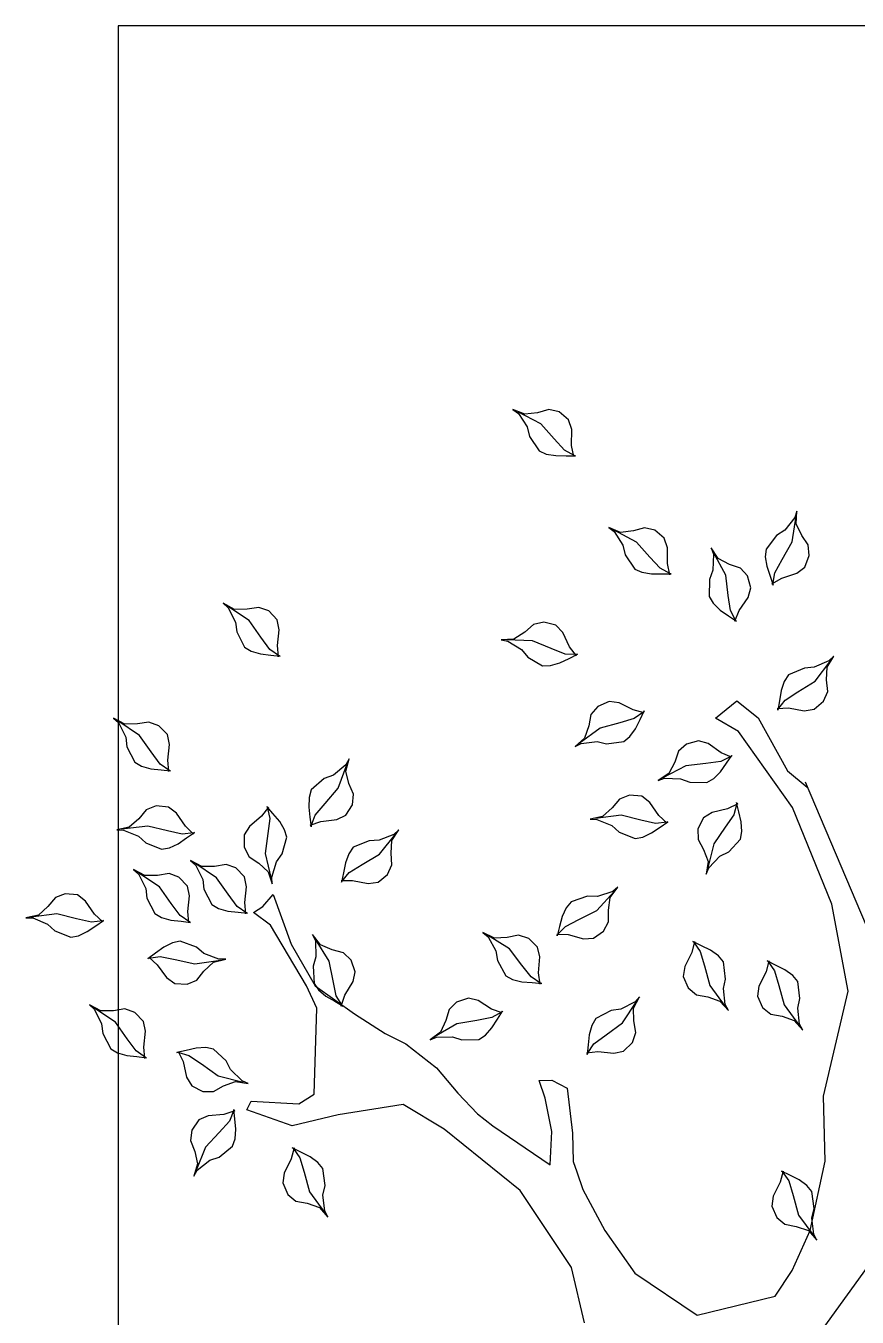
# Model space of a CAD drawing. Header units: metres. Extents: x 78 to 178, y -74 to 157.
# Drawn here: x 127.067 to 127.436, y 77.883 to 78.457 of the extents above; entities that cross this region are included whole.
import ezdxf

# ---------------------------------------------------------------- set-up
doc = ezdxf.new("R2010")
doc.units = ezdxf.units.M
doc.layers.add('Barandal', color=138, linetype='Continuous', lineweight=30)

# ---------------------------------------------------------------- blocks, each defined once
blk = doc.blocks.new('tree21')
at = {"color": 38}
for p, q in [((1452708.3, 397547.6), (1452378.6, 397310.3)), ((1455047.7, 397224.3), (1454347.4, 397521.1)), ((1453513, 397313.4), (1454026.1, 397433.8)), ((1454026.1, 397433.8), (1454451.4, 397354.2)), ((1454451.4, 397354.2), (1454922.5, 397161.9)), ((1452858.1, 397247.3), (1453196, 397322)), ((1453196, 397322), (1453513, 397313.4)), ((1452662, 397159.9), (1452858.1, 397247.3)), ((1455101.8, 397136.7), (1455022.6, 397232.7)), ((1452536.7, 397076.6), (1452662, 397159.9)), ((1454922.5, 397161.9), (1455293.3, 396898.9)), ((1455360.2, 396994.7), (1455101.8, 397136.7)), ((1452444.5, 396697.3), (1452536.7, 397076.6)), ((1455443.5, 396890.4), (1455360.2, 396994.7)), ((1455293.3, 396898.9), (1455359.9, 396786.2)), ((1455359.9, 396786.2), (1455443.5, 396890.4)), ((1452648.5, 396392.7), (1452444.5, 396697.3)), ((1452856.9, 396246.5), (1452648.5, 396392.7)), ((1453056.9, 396137.9), (1452856.9, 396246.5)), ((1452406.3, 396146.9), (1452677.3, 396084.1)), ((1452677.3, 396084.1), (1453052.4, 395833.6)), ((1453144.5, 396108.7), (1453056.9, 396137.9)), ((1453144.5, 396108.7), (1453144.5, 396108.7)), ((1453194.5, 396091.9), (1453144.5, 396108.7)), ((1453332.1, 396087.6), (1453194.5, 396091.9)), ((1453553.1, 396062.4), (1453332.1, 396087.6)), ((1453590.6, 395987.3), (1453553.1, 396062.4)), ((1453177.7, 395979.4), (1453340.3, 395987.6)), ((1453369.2, 395699.8), (1453177.7, 395979.4)), ((1453340.3, 395987.6), (1453502.9, 395954)), ((1453502.9, 395954), (1453590.5, 395924.8)), ((1453590.5, 395924.8), (1453590.6, 395987.3)), ((1453052.4, 395833.6), (1453352.2, 395462.2)), ((1453427.5, 395624.7), (1453369.2, 395699.8)), ((1453527.4, 395528.7), (1453427.5, 395624.7)), ((1453652.4, 395424.3), (1453527.4, 395528.7)), ((1453352.2, 395462.2), (1453472.9, 395261.9)), ((1453769, 395274.1), (1453652.4, 395424.3)), ((1453472.9, 395261.9), (1453422.4, 394945)), ((1453818.9, 395174), (1453769, 395274.1)), ((1453914.7, 395023.8), (1453818.9, 395174)), ((1454052.1, 394831.9), (1453914.7, 395023.8)), ((1453422.4, 394945), (1453368, 394719.9)), ((1453476.4, 394753.2), (1453522.4, 394828.2)), ((1453522.4, 394828.2), (1453943.7, 394840.3)), ((1453943.7, 394840.3), (1454052, 394790.2)), ((1454256.3, 394714.9), (1454052.1, 394831.9)), ((1453488.7, 394519.7), (1453476.4, 394753.2)), ((1454052, 394790.2), (1454347.9, 394614.8)), ((1453368, 394719.9), (1453446.9, 394498.9)), ((1454498.1, 394627.1), (1454256.3, 394714.9)), ((1454439.6, 394577.1), (1454498.1, 394627.1)), ((1454347.9, 394614.8), (1454410.4, 394531.3)), ((1454410.4, 394531.3), (1454439.6, 394577.1)), ((1453446.9, 394498.9), (1453488.7, 394519.7))]:
    blk.add_line(p, q, dxfattribs=at)
at = {"color": 84}
for p, q in [((1455539.9, 397271.7), (1455640.8, 397348.2)), ((1455638.3, 397339.9), (1455607.5, 397267.7)), ((1455608.4, 397330.8), (1455661.7, 397363.6)), ((1455661.7, 397363.6), (1455638.3, 397339.9)), ((1452809.8, 397281.1), (1452839.3, 397265.5)), ((1452856.6, 397239.5), (1452809.8, 397281.1)), ((1455402.9, 397267.8), (1455442.2, 397313.9)), ((1455442.2, 397313.9), (1455489.8, 397333.9)), ((1455489.8, 397333.9), (1455546, 397327.9)), ((1455546, 397327.9), (1455608.4, 397330.8)), ((1452932.8, 397190.9), (1452830.6, 397265.5)), ((1452839.3, 397265.5), (1452917.3, 397256.8)), ((1452877.3, 397180.5), (1452856.6, 397239.5)), ((1452917.3, 397256.8), (1452964.1, 397267.1)), ((1452964.1, 397267.1), (1453047.3, 397256.6)), ((1453047.3, 397256.6), (1453076.8, 397232.3)), ((1453076.8, 397232.3), (1453104.5, 397194.2)), ((1453835.7, 397211.8), (1453865.1, 397196.2)), ((1453882.4, 397170.1), (1453835.7, 397211.8)), ((1455395.6, 397219.3), (1455402.9, 397267.8)), ((1455408.8, 397142.8), (1455395.6, 397219.3)), ((1455487.5, 397187.9), (1455539.9, 397271.7)), ((1455603.9, 397219.8), (1455570, 397143.1)), ((1455607.5, 397267.7), (1455603.9, 397219.8)), ((1456067.8, 397182.5), (1456097.2, 397221.7)), ((1456097.2, 397221.7), (1456153.7, 397243.7)), ((1456153.7, 397243.7), (1456205.1, 397238.8)), ((1456205.1, 397238.8), (1456251.7, 397206.8)), ((1452887.6, 397125), (1452877.3, 397180.5)), ((1453028.1, 397164.8), (1452932.8, 397190.9)), ((1453099.2, 397143.9), (1453028.1, 397164.8)), ((1453104.5, 397194.2), (1453127, 397149.1)), ((1453127, 397149.1), (1453147.7, 397107.5)), ((1453958.7, 397121.5), (1453856.5, 397196.2)), ((1453865.1, 397196.2), (1453943.2, 397187.4)), ((1453903.2, 397111.2), (1453882.4, 397170.1)), ((1453943.2, 397187.4), (1453990, 397197.8)), ((1453990, 397197.8), (1454073.2, 397187.3)), ((1454073.2, 397187.3), (1454102.7, 397163)), ((1454102.7, 397163), (1454130.4, 397124.8)), ((1455447.1, 397125.8), (1455487.5, 397187.9)), ((1456043.2, 397109), (1456067.8, 397182.5)), ((1456133.9, 397111.3), (1456219.7, 397160.3)), ((1456219.7, 397160.3), (1456344.8, 397179.7)), ((1456251.7, 397206.8), (1456308, 397179.8)), ((1456338.7, 397173.6), (1456277.3, 397124.6)), ((1456308, 397179.8), (1456370.6, 397183.4)), ((1456370.6, 397183.4), (1456338.7, 397173.6)), ((1452920.5, 397085.1), (1452887.6, 397125)), ((1452976, 397060.8), (1452920.5, 397085.1)), ((1453094, 397102.3), (1453024.6, 397067.7)), ((1453147.7, 397116.1), (1453094, 397102.3)), ((1453146, 397110.9), (1453099.2, 397143.9)), ((1453147.7, 397107.5), (1453146, 397110.9)), ((1453913.5, 397055.7), (1453903.2, 397111.2)), ((1454054, 397095.4), (1453958.7, 397121.5)), ((1454125.1, 397074.5), (1454054, 397095.4)), ((1454130.4, 397124.8), (1454152.8, 397079.7)), ((1455444.1, 397097.8), (1455398.2, 397089.9)), ((1455398.2, 397089.9), (1455402.1, 397090.5)), ((1455402.1, 397090.5), (1455447.1, 397125.8)), ((1455406.5, 397087.4), (1455408.8, 397142.8)), ((1455493.7, 397106.4), (1455444.1, 397097.8)), ((1455538.2, 397121.9), (1455493.7, 397106.4)), ((1455570, 397143.1), (1455538.2, 397121.9)), ((1456014.9, 397061.2), (1456043.2, 397109)), ((1456068.8, 397075.8), (1456133.9, 397111.3)), ((1456277.3, 397124.6), (1456251.5, 397084.2)), ((1453024.6, 397067.7), (1452976, 397060.8)), ((1453946.4, 397015.8), (1453913.5, 397055.7)), ((1454119.8, 397032.9), (1454050.4, 396998.3)), ((1454173.6, 397046.8), (1454119.8, 397032.9)), ((1454171.9, 397041.6), (1454125.1, 397074.5)), ((1454152.8, 397079.7), (1454173.6, 397038.1)), ((1454173.6, 397038.1), (1454171.9, 397041.6)), ((1456008.8, 397067.3), (1456012.4, 397066.1)), ((1456052.9, 397052.6), (1456008.8, 397067.3)), ((1456012.4, 397066.1), (1456068.8, 397075.8)), ((1456100.7, 397036.6), (1456052.9, 397052.6)), ((1456147.2, 397029.2), (1456100.7, 397036.6)), ((1456185.2, 397032.8), (1456147.2, 397029.2)), ((1456251.5, 397084.2), (1456185.2, 397032.8)), ((1454001.9, 396991.5), (1453946.4, 397015.8)), ((1454050.4, 396998.3), (1454001.9, 396991.5)), ((1455948.6, 396945.4), (1455995.7, 396959)), ((1455995.7, 396959), (1456054, 396942.8)), ((1454706.7, 396850.4), (1454768, 396907.6)), ((1454768, 396907.6), (1454805.5, 396914.7)), ((1454805.5, 396914.7), (1454852.6, 396911.5)), ((1454852.6, 396911.5), (1454901.6, 396899.9)), ((1454901.6, 396899.9), (1454946.9, 396889.2)), ((1455833.5, 396880), (1455884.7, 396901.3)), ((1455884.7, 396901.3), (1455948.6, 396945.4)), ((1456054, 396942.8), (1456092.2, 396907.9)), ((1456092.2, 396907.9), (1456110.3, 396854.5)), ((1453931, 396849.3), (1453960.4, 396833.6)), ((1453977.7, 396807.6), (1453931, 396849.3)), ((1454054, 396759), (1453951.8, 396833.6)), ((1453960.4, 396833.6), (1454038.5, 396824.9)), ((1454038.5, 396824.9), (1454085.3, 396835.2)), ((1454085.3, 396835.2), (1454168.5, 396824.8)), ((1454684.6, 396807.8), (1454706.7, 396850.4)), ((1454826.3, 396834), (1454745.2, 396777.5)), ((1454887.8, 396875.3), (1454826.3, 396834)), ((1454943.1, 396890.1), (1454887.8, 396875.3)), ((1454916.4, 396844.6), (1454898.5, 396769.1)), ((1454940.2, 396894.7), (1454916.4, 396844.6)), ((1454946.9, 396889.2), (1454943.1, 396890.1)), ((1455097.7, 396810.3), (1455139, 396839.2)), ((1455139, 396839.2), (1455177.1, 396865.9)), ((1455173.9, 396863.7), (1455148.2, 396812.5)), ((1455168.5, 396864.6), (1455190.1, 396813.5)), ((1455177.1, 396865.9), (1455173.9, 396863.7)), ((1455832.2, 396888.6), (1455834.4, 396885.4)), ((1455858.7, 396850.3), (1455832.2, 396888.6)), ((1455834.4, 396885.4), (1455885.4, 396859.4)), ((1455887.3, 396808.8), (1455858.7, 396850.3)), ((1455885.4, 396859.4), (1455958.7, 396848.7)), ((1455958.7, 396848.7), (1456056.8, 396836.4)), ((1456056.8, 396836.4), (1456168.5, 396776.9)), ((1456110.3, 396854.5), (1456139.1, 396799)), ((1453998.5, 396748.6), (1453977.7, 396807.6)), ((1454168.5, 396824.8), (1454198, 396800.5)), ((1454198, 396800.5), (1454225.7, 396762.3)), ((1454745.2, 396777.5), (1454622.4, 396746.8)), ((1454628, 396753.5), (1454684.6, 396807.8)), ((1455044.4, 396744.5), (1455064.1, 396777.2)), ((1455064.1, 396777.2), (1455097.7, 396810.3)), ((1455148.2, 396812.5), (1455138.1, 396739.1)), ((1455190.1, 396813.5), (1455234.7, 396750)), ((1455920.1, 396775), (1455887.3, 396808.8)), ((1455952.7, 396755.1), (1455920.1, 396775)), ((1456081.5, 396773.4), (1456036.6, 396756.5)), ((1456159.9, 396775.7), (1456081.5, 396773.4)), ((1456139.1, 396799), (1456191.3, 396764.4)), ((1456191.3, 396764.4), (1456159.9, 396775.7)), ((1454008.8, 396693.2), (1453998.5, 396748.6)), ((1454149.3, 396732.9), (1454054, 396759)), ((1454220.4, 396712), (1454149.3, 396732.9)), ((1454267.2, 396679), (1454220.4, 396712)), ((1454225.7, 396762.3), (1454248.1, 396717.2)), ((1454248.1, 396717.2), (1454268.9, 396675.6)), ((1454597.1, 396740.8), (1454628, 396753.5)), ((1454659, 396750.1), (1454597.1, 396740.8)), ((1454717.6, 396728.3), (1454659, 396750.1)), ((1454766.8, 396700.7), (1454717.6, 396728.3)), ((1454872.7, 396727.4), (1454818.5, 396700.4)), ((1454898.5, 396769.1), (1454872.7, 396727.4)), ((1455046.4, 396660.6), (1455044.4, 396744.5)), ((1455138.1, 396739.1), (1455126.5, 396641)), ((1455234.7, 396750), (1455248.7, 396703)), ((1456036.6, 396756.5), (1455952.7, 396755.1)), ((1454041.7, 396653.3), (1454008.8, 396693.2)), ((1454097.2, 396628.9), (1454041.7, 396653.3)), ((1454215.1, 396670.4), (1454145.7, 396635.8)), ((1454268.9, 396684.2), (1454215.1, 396670.4)), ((1454268.9, 396675.6), (1454267.2, 396679)), ((1454818.5, 396700.4), (1454766.8, 396700.7)), ((1455063.6, 396615.9), (1455046.4, 396660.6)), ((1455232.9, 396644.5), (1455198.3, 396606.1)), ((1455248.7, 396703), (1455232.9, 396644.5)), ((1454145.7, 396635.8), (1454097.2, 396628.9)), ((1455066.5, 396537.4), (1455063.6, 396615.9)), ((1455126.5, 396641), (1455067.8, 396528.8)), ((1455144.9, 396587.6), (1455089.7, 396558.4)), ((1455198.3, 396606.1), (1455144.9, 396587.6)), ((1454827.1, 396515.5), (1454853.4, 396553.9)), ((1454851.2, 396550.7), (1454845.1, 396493.8)), ((1454845.9, 396549.7), (1454884.1, 396509.4)), ((1454853.4, 396553.9), (1454851.2, 396550.7)), ((1455089.7, 396558.4), (1455055.4, 396505.9)), ((1455055.4, 396505.9), (1455066.5, 396537.4)), ((1456059.6, 396562.5), (1456114, 396551.1)), ((1456063.5, 396570.3), (1456063.5, 396566.4)), ((1456063.7, 396523.8), (1456063.5, 396570.3)), ((1456063.5, 396566.4), (1456090.9, 396516.1)), ((1456063.9, 396473.4), (1456063.7, 396523.8)), ((1456114, 396551.1), (1456191.5, 396551.5)), ((1456191.5, 396551.5), (1456238.1, 396536.2)), ((1456238.1, 396536.2), (1456277.1, 396489.8)), ((1454778.7, 396431.2), (1454798.6, 396474)), ((1454798.6, 396474), (1454827.1, 396515.5)), ((1454845.1, 396493.8), (1454861.4, 396421.5)), ((1454884.1, 396509.4), (1454948, 396465.6)), ((1454948, 396465.6), (1454977.6, 396426.5)), ((1456071.9, 396426.9), (1456063.9, 396473.4)), ((1456090.9, 396516.1), (1456145.4, 396466)), ((1456145.4, 396466), (1456219.3, 396400.4)), ((1456277.1, 396489.8), (1456289, 396439.5)), ((1453776, 396380.8), (1453824.9, 396397.6)), ((1453824.9, 396397.6), (1453880.5, 396387.7)), ((1453870.7, 396332.1), (1453976.5, 396401.6)), ((1453973.4, 396393.5), (1453937.8, 396323.5)), ((1453943, 396386.4), (1453998.4, 396415.6)), ((1453998.4, 396415.6), (1453973.4, 396393.5)), ((1454771.8, 396393.7), (1454778.7, 396431.2)), ((1454803.1, 396315.8), (1454771.8, 396393.7)), ((1454861.4, 396421.5), (1454884.9, 396325.5)), ((1454977.6, 396426.5), (1454983.3, 396366.2)), ((1455269.3, 396367.5), (1455307.5, 396395.2)), ((1455307.5, 396395.2), (1455352.6, 396417.7)), ((1455352.6, 396417.7), (1455394.2, 396438.4)), ((1455390.7, 396436.7), (1455357.7, 396389.9)), ((1455385.5, 396438.5), (1455399.3, 396384.7)), ((1455394.2, 396438.4), (1455390.7, 396436.7)), ((1456087.5, 396392.1), (1456071.9, 396426.9)), ((1456157.5, 396345.9), (1456087.5, 396392.1)), ((1456219.3, 396400.4), (1456278, 396288.3)), ((1456289, 396439.5), (1456273.7, 396385.1)), ((1453723.1, 396289.5), (1453733.8, 396337.4)), ((1453733.8, 396337.4), (1453776, 396380.8)), ((1453812.8, 396252), (1453870.7, 396332.1)), ((1453880.5, 396387.7), (1453943, 396386.4)), ((1454983.3, 396366.2), (1454964.4, 396318)), ((1455234.5, 396254.8), (1455245, 396338.1)), ((1455245, 396338.1), (1455269.3, 396367.5)), ((1455357.7, 396389.9), (1455336.9, 396318.9)), ((1455399.3, 396384.7), (1455434, 396315.3)), ((1456204.1, 396334.4), (1456157.5, 396345.9)), ((1456270.2, 396292.1), (1456204.1, 396334.4)), ((1456273.7, 396385.1), (1456266.2, 396323.1)), ((1453731.2, 396212.4), (1453723.1, 396289.5)), ((1453931.1, 396276.1), (1453892.1, 396201.8)), ((1453937.8, 396323.5), (1453931.1, 396276.1)), ((1454420.6, 396207.3), (1454513.8, 396292.9)), ((1454421.3, 396263.7), (1454483.2, 396272.5)), ((1454483.2, 396272.5), (1454533.2, 396310.2)), ((1454512.1, 396284.4), (1454488.2, 396209.6)), ((1454533.2, 396310.2), (1454512.1, 396284.4)), ((1454834.9, 396279.9), (1454803.1, 396315.8)), ((1454865.1, 396207.5), (1454834.9, 396279.9)), ((1454884.9, 396325.5), (1454869.3, 396199.9)), ((1454920.9, 396282), (1454879.5, 396235.3)), ((1454964.4, 396318), (1454920.9, 396282)), ((1455336.9, 396318.9), (1455310.8, 396223.5)), ((1455440.8, 396266.7), (1455416.5, 396211.3)), ((1455434, 396315.3), (1455440.8, 396266.7)), ((1456266.2, 396323.1), (1456289.7, 396265.1)), ((1456289.7, 396265.1), (1456270.2, 396292.1)), ((1453725.2, 396157.2), (1453731.2, 396212.4)), ((1453768.3, 396192.8), (1453812.8, 396252)), ((1453892.1, 396201.8), (1453859, 396182.8)), ((1454284.6, 396190.4), (1454319.3, 396240)), ((1454319.3, 396240), (1454364.9, 396264.5)), ((1454364.9, 396264.5), (1454421.3, 396263.7)), ((1454376.3, 396118.9), (1454420.6, 396207.3)), ((1454488.2, 396209.6), (1454489.2, 396161.6)), ((1454865.8, 396174.2), (1454865.1, 396207.5)), ((1454879.5, 396235.3), (1454865.8, 396174.2)), ((1455244.9, 396208), (1455234.5, 396254.8)), ((1455310.8, 396223.5), (1455236.1, 396121.3)), ((1455236.1, 396130), (1455244.9, 396208)), ((1455416.5, 396211.3), (1455376.6, 396178.4)), ((1453763.4, 396165), (1453717.1, 396160.2)), ((1453717.1, 396160.2), (1453721, 396160.6)), ((1453721, 396160.6), (1453768.3, 396192.8)), ((1453813.5, 396170.3), (1453763.4, 396165)), ((1453859, 396182.8), (1453813.5, 396170.3)), ((1454281.8, 396141.5), (1454284.6, 396190.4)), ((1454302.1, 396066.6), (1454281.8, 396141.5)), ((1454489.2, 396161.6), (1454462.6, 396082.1)), ((1455262.2, 396147.3), (1455220.5, 396100.5)), ((1455321.1, 396168), (1455262.2, 396147.3)), ((1455376.6, 396178.4), (1455321.1, 396168)), ((1454341.9, 396053.3), (1454376.3, 396118.9)), ((1454462.6, 396082.1), (1454433, 396058)), ((1455220.5, 396100.5), (1455236.1, 396130)), ((1455651, 396071.4), (1455671.1, 396113.3)), ((1455664.2, 396108), (1455708.1, 396074)), ((1455671.1, 396113.3), (1455669.4, 396109.8)), ((1455669.4, 396109.8), (1455672.1, 396052.6)), ((1456636.8, 396095.3), (1456691.2, 396083.9)), ((1456640.7, 396103), (1456640.7, 396099.2)), ((1456640.9, 396056.5), (1456640.7, 396103)), ((1456640.7, 396099.2), (1456668, 396048.9)), ((1456691.2, 396083.9), (1456768.7, 396084.2)), ((1456768.7, 396084.2), (1456815.3, 396068.9)), ((1454341.5, 396025.1), (1454296.6, 396012.9)), ((1454296.6, 396012.9), (1454300.4, 396013.9)), ((1454300.4, 396013.9), (1454341.9, 396053.3)), ((1454305.1, 396011.2), (1454302.1, 396066.6)), ((1454390.1, 396038.3), (1454341.5, 396025.1)), ((1454433, 396058), (1454390.1, 396038.3)), ((1455616.1, 395980.6), (1455629.2, 396025.9)), ((1455629.2, 396025.9), (1455651, 396071.4)), ((1455672.1, 396052.6), (1455699.3, 395983.7)), ((1455708.1, 396074), (1455778.1, 396040.5)), ((1455778.1, 396040.5), (1455813.3, 396006.4)), ((1456641.1, 396006.1), (1456640.9, 396056.5)), ((1456668, 396048.9), (1456722.5, 395998.7)), ((1456815.3, 396068.9), (1456854.3, 396022.6)), ((1456854.3, 396022.6), (1456866.1, 395972.2)), ((1455615, 395942.5), (1455616.1, 395980.6)), ((1455699.3, 395983.7), (1455737.2, 395892.5)), ((1455813.3, 396006.4), (1455828.2, 395947.7)), ((1456649, 395959.7), (1456641.1, 396006.1)), ((1456664.7, 395924.8), (1456649, 395959.7)), ((1456722.5, 395998.7), (1456796.5, 395933.2)), ((1456866.1, 395972.2), (1456850.9, 395917.9)), ((1454060.6, 395930), (1454115.6, 395922.9)), ((1454063.8, 395938), (1454064.1, 395934.2)), ((1454067.6, 395891.7), (1454063.8, 395938)), ((1454064.1, 395934.2), (1454095.3, 395886.2)), ((1454071.8, 395841.5), (1454067.6, 395891.7)), ((1454115.6, 395922.9), (1454192.9, 395929.2)), ((1454192.9, 395929.2), (1454240.6, 395917.6)), ((1454240.6, 395917.6), (1454283, 395874.4)), ((1455657.8, 395870.3), (1455615, 395942.5)), ((1455737.2, 395892.5), (1455741.1, 395765.9)), ((1455816.9, 395897.2), (1455779.5, 395855)), ((1455828.2, 395947.7), (1455816.9, 395897.2)), ((1456734.7, 395878.6), (1456664.7, 395924.8)), ((1456796.5, 395933.2), (1456855.2, 395821)), ((1456850.9, 395917.9), (1456843.4, 395855.9)), ((1454083.3, 395795.7), (1454071.8, 395841.5)), ((1454095.3, 395886.2), (1454153.6, 395840.4)), ((1454153.6, 395840.4), (1454232.4, 395780.8)), ((1454283, 395874.4), (1454298.8, 395825.2)), ((1454298.8, 395825.2), (1454287.8, 395769.8)), ((1455694.7, 395839.7), (1455657.8, 395870.3)), ((1455735.7, 395772.8), (1455694.7, 395839.7)), ((1455779.5, 395855), (1455745.7, 395802.4)), ((1456781.3, 395867.2), (1456734.7, 395878.6)), ((1456847.4, 395824.9), (1456781.3, 395867.2)), ((1456843.4, 395855.9), (1456866.9, 395797.8)), ((1456866.9, 395797.8), (1456847.4, 395824.9)), ((1454101.6, 395762.3), (1454083.3, 395795.7)), ((1454175, 395721.6), (1454101.6, 395762.3)), ((1454232.4, 395780.8), (1454299.6, 395673.5)), ((1454287.8, 395769.8), (1454285.1, 395707.4)), ((1455741.5, 395739.9), (1455735.7, 395772.8)), ((1455745.7, 395802.4), (1455741.5, 395739.9)), ((1453846.3, 395694.9), (1453888.9, 395721.8)), ((1453888.9, 395721.8), (1453928.2, 395746.6)), ((1453925, 395744.5), (1453896.8, 395694.7)), ((1453919.6, 395745.7), (1453938.7, 395693.6)), ((1453928.2, 395746.6), (1453925, 395744.5)), ((1454222.3, 395713.9), (1454175, 395721.6)), ((1454291.5, 395676.8), (1454222.3, 395713.9)), ((1454285.1, 395707.4), (1454313.1, 395651.3)), ((1453789.8, 395631.8), (1453811, 395663.5)), ((1453811, 395663.5), (1453846.3, 395694.9)), ((1453896.8, 395694.7), (1453883.1, 395621.9)), ((1453938.7, 395693.6), (1453980.1, 395628)), ((1454313.1, 395651.3), (1454291.5, 395676.8)), ((1453787.6, 395548), (1453789.8, 395631.8)), ((1453883.1, 395621.9), (1453866.6, 395524.4)), ((1453991.8, 395580.3), (1453973.1, 395522.7)), ((1453980.1, 395628), (1453991.8, 395580.3)), ((1453802.6, 395502.4), (1453787.6, 395548)), ((1453866.6, 395524.4), (1453802.5, 395415.3)), ((1453973.1, 395522.7), (1453936.6, 395486)), ((1453801.7, 395423.9), (1453802.6, 395502.4)), ((1453882.5, 395470.2), (1453825.8, 395443.7)), ((1453936.6, 395486), (1453882.5, 395470.2)), ((1453825.8, 395443.7), (1453789.1, 395393)), ((1453789.1, 395393), (1453801.7, 395423.9)), ((1454596.3, 395186.1), (1454643.5, 395207.3)), ((1454643.5, 395207.3), (1454699.7, 395202.7)), ((1454695.1, 395146.4), (1454794, 395225.4)), ((1454699.7, 395202.7), (1454762.1, 395207.1)), ((1454762.1, 395207.1), (1454814.6, 395241.3)), ((1454791.7, 395217), (1454762.8, 395144)), ((1454814.6, 395241.3), (1454791.7, 395217)), ((1454552.1, 395090.3), (1454558.2, 395139)), ((1454558.2, 395139), (1454596.3, 395186.1)), ((1454644.8, 395061.3), (1454695.1, 395146.4)), ((1454762.8, 395144), (1454760.4, 395096.1)), ((1454567.2, 395014.2), (1454552.1, 395090.3)), ((1454760.4, 395096.1), (1454728.4, 395018.6)), ((1454006.1, 394977.4), (1454072.7, 395017.1)), ((1454072.7, 395017.1), (1454120.7, 395027.5)), ((1454120.7, 395027.5), (1454177.8, 395007.3)), ((1454177.8, 395007.3), (1454213.5, 394969.9)), ((1454566.4, 394958.7), (1454567.2, 395014.2)), ((1454606, 394998.2), (1454644.8, 395061.3)), ((1454728.4, 395018.6), (1454697.2, 394996.6)), ((1454885.4, 394981.6), (1454936.4, 395014.2)), ((1454936.4, 395014.2), (1454987.9, 395019.4)), ((1454987.9, 395019.4), (1455039.8, 394997.2)), ((1453952.8, 394968.3), (1453954.8, 394965)), ((1453976.6, 394928.3), (1453952.8, 394968.3)), ((1453953.5, 394959.7), (1454006.1, 394977.4)), ((1453954.8, 394965), (1454003.9, 394935.6)), ((1454213.5, 394969.9), (1454227.9, 394915.4)), ((1454603.7, 394970.1), (1454558.1, 394961)), ((1454558.1, 394961), (1454561.9, 394961.8)), ((1454561.9, 394961.8), (1454606, 394998.2)), ((1454653.1, 394979.9), (1454603.7, 394970.1)), ((1454697.2, 394996.6), (1454653.1, 394979.9)), ((1454864.2, 394937.3), (1454885.4, 394981.6)), ((1454943, 394880.5), (1455017.6, 394945.3)), ((1455017.6, 394945.3), (1455136.4, 394988.9)), ((1455039.8, 394997.2), (1455100.4, 394981.8)), ((1455131.6, 394981.7), (1455081, 394921.7)), ((1455100.4, 394981.8), (1455161, 394997.6)), ((1455161, 394997.6), (1455131.6, 394981.7)), ((1452923.1, 394894.5), (1452952.6, 394878.9)), ((1452969.9, 394852.8), (1452923.1, 394894.5)), ((1453046.1, 394804.2), (1452943.9, 394878.9)), ((1452952.6, 394878.9), (1453030.6, 394870.1)), ((1453030.6, 394870.1), (1453077.4, 394880.5)), ((1453077.4, 394880.5), (1453160.6, 394870)), ((1454002.4, 394885), (1453976.6, 394928.3)), ((1454032.8, 394849), (1454002.4, 394885)), ((1454003.9, 394935.6), (1454076.3, 394920)), ((1454076.3, 394920), (1454173.3, 394901)), ((1454173.3, 394901), (1454280.7, 394834.1)), ((1454227.9, 394915.4), (1454252.9, 394858.1)), ((1454854.5, 394860.4), (1454864.2, 394937.3)), ((1454886.2, 394832.9), (1454943, 394880.5)), ((1455081, 394921.7), (1455063.7, 394877)), ((1452990.6, 394793.9), (1452969.9, 394852.8)), ((1453160.6, 394870), (1453190.1, 394845.7)), ((1453190.1, 394845.7), (1453217.8, 394807.5)), ((1454063.9, 394826.9), (1454032.8, 394849)), ((1454147.7, 394822.6), (1454063.9, 394826.9)), ((1454193.6, 394836.4), (1454147.7, 394822.6)), ((1454272.1, 394833.4), (1454193.6, 394836.4)), ((1454252.9, 394858.1), (1454302.6, 394820)), ((1454302.6, 394820), (1454272.1, 394833.4)), ((1454832.8, 394812.3), (1454886.2, 394832.9)), ((1454836.2, 394808), (1454854.5, 394860.4)), ((1455063.7, 394877), (1455008.8, 394813.5)), ((1453000.9, 394738.4), (1452990.6, 394793.9)), ((1453141.5, 394778.1), (1453046.1, 394804.2)), ((1453212.5, 394757.3), (1453141.5, 394778.1)), ((1453259.3, 394724.3), (1453212.5, 394757.3)), ((1453217.8, 394807.5), (1453240.3, 394762.4)), ((1453240.3, 394762.4), (1453261, 394720.8)), ((1454829, 394812.8), (1454832.8, 394812.3)), ((1454875.1, 394807), (1454829, 394812.8)), ((1454925.1, 394800.7), (1454875.1, 394807)), ((1454972.2, 394802.5), (1454925.1, 394800.7)), ((1455008.8, 394813.5), (1454972.2, 394802.5)), ((1453033.8, 394698.5), (1453000.9, 394738.4)), ((1453089.3, 394674.2), (1453033.8, 394698.5)), ((1453207.3, 394715.7), (1453137.9, 394681)), ((1453261, 394729.5), (1453207.3, 394715.7)), ((1453261, 394720.8), (1453259.3, 394724.3)), ((1454696.8, 394670.8), (1454777.4, 394694)), ((1454777.4, 394694), (1454814.1, 394683.2)), ((1453137.9, 394681), (1453089.3, 394674.2)), ((1454582.7, 394620.2), (1454657.8, 394642.9)), ((1454657.8, 394642.9), (1454696.8, 394670.8)), ((1454814.1, 394683.2), (1454854.6, 394659.1)), ((1454854.6, 394659.1), (1454893, 394626.5)), ((1454893, 394626.5), (1454928.5, 394596.4)), ((1455658.8, 394653.8), (1455714.1, 394648.4)), ((1455661.8, 394661.9), (1455662.2, 394658.1)), ((1455667.1, 394615.7), (1455661.8, 394661.9)), ((1455662.2, 394658.1), (1455694.9, 394611.1)), ((1455714.1, 394648.4), (1455791.1, 394657.3)), ((1455791.1, 394657.3), (1455839.1, 394647.3)), ((1455839.1, 394647.3), (1455883, 394605.5)), ((1454549.5, 394623), (1454582.7, 394620.2)), ((1454608.8, 394603.1), (1454549.5, 394623)), ((1454698.1, 394588.4), (1454574.7, 394616.8)), ((1454651.1, 394557), (1454608.8, 394603.1)), ((1454796, 394602), (1454698.1, 394588.4)), ((1454869.5, 394610.8), (1454796, 394602)), ((1454881.1, 394570.5), (1454830.9, 394511.3)), ((1454925.5, 394598.9), (1454869.5, 394610.8)), ((1454925.1, 394604.3), (1454881.1, 394570.5)), ((1454928.5, 394596.4), (1454925.5, 394598.9)), ((1455672.9, 394565.6), (1455667.1, 394615.7)), ((1455685.9, 394520.3), (1455672.9, 394565.6)), ((1455694.9, 394611.1), (1455754.7, 394567.3)), ((1455754.7, 394567.3), (1455835.4, 394510.3)), ((1455883, 394605.5), (1455900.3, 394556.8)), ((1453575.1, 394506.1), (1453588, 394475.4)), ((1453584.9, 394444.3), (1453575.1, 394506.1)), ((1454406.3, 394502.3), (1454406.7, 394498.5)), ((1454411.6, 394456.1), (1454406.3, 394502.3)), ((1454682.5, 394510.1), (1454651.1, 394557)), ((1454728.4, 394486.4), (1454682.5, 394510.1)), ((1454830.9, 394511.3), (1454789, 394485.9)), ((1455705.3, 394487.5), (1455685.9, 394520.3)), ((1455835.4, 394510.3), (1455906.1, 394405.3)), ((1455891.1, 394501.1), (1455890.5, 394438.6)), ((1455900.3, 394556.8), (1455891.1, 394501.1)), ((1453268.5, 394429), (1453304.7, 394441.2)), ((1453304.7, 394441.2), (1453351.7, 394444.6)), ((1453351.7, 394444.6), (1453401.9, 394440)), ((1453444.4, 394436.1), (1453391.7, 394413.7)), ((1453401.9, 394440), (1453448.2, 394435.8)), ((1453440.9, 394440.3), (1453424.3, 394387.3)), ((1453448.2, 394435.8), (1453444.4, 394436.1)), ((1453563.6, 394385.5), (1453584.9, 394444.3)), ((1453613.1, 394358.4), (1453581.3, 394480.8)), ((1453588, 394475.4), (1453642.8, 394419.2)), ((1454403.3, 394494.2), (1454458.6, 394488.8)), ((1454406.7, 394498.5), (1454439.4, 394451.5)), ((1454417.4, 394406), (1454411.6, 394456.1)), ((1454439.4, 394451.5), (1454499.2, 394407.7)), ((1454458.6, 394488.8), (1454535.6, 394497.7)), ((1454535.6, 394497.7), (1454583.6, 394487.7)), ((1454583.6, 394487.7), (1454627.5, 394445.9)), ((1454627.5, 394445.9), (1454644.8, 394397.2)), ((1454789, 394485.9), (1454728.4, 394486.4)), ((1455780, 394449.3), (1455705.3, 394487.5)), ((1455827.6, 394443), (1455780, 394449.3)), ((1455897.9, 394408.2), (1455827.6, 394443)), ((1455890.5, 394438.6), (1455920.3, 394383.5)), ((1453215.8, 394363.7), (1453268.5, 394429)), ((1453391.7, 394413.7), (1453336.5, 394364.3)), ((1453424.3, 394387.3), (1453417.2, 394310.1)), ((1453536.5, 394336), (1453563.6, 394385.5)), ((1453642.8, 394419.2), (1453685.6, 394397.6)), ((1453685.6, 394397.6), (1453743.4, 394336.8)), ((1454166.9, 394335.4), (1454182.2, 394396.1)), ((1454182.2, 394396.1), (1454182, 394362.8)), ((1454430.4, 394360.7), (1454417.4, 394406)), ((1454499.2, 394407.7), (1454579.9, 394350.7)), ((1454644.8, 394397.2), (1454635.6, 394341.5)), ((1455920.3, 394383.5), (1455897.9, 394408.2)), ((1453151.5, 394256.7), (1453200, 394318.4)), ((1453200, 394318.4), (1453215.8, 394363.7)), ((1453336.5, 394364.3), (1453264.2, 394297)), ((1453417.2, 394310.1), (1453397.5, 394265.2)), ((1453536.7, 394284.3), (1453536.5, 394336)), ((1453670.4, 394277.8), (1453613.1, 394358.4)), ((1453743.4, 394336.8), (1453750.8, 394299.3)), ((1454124.2, 394289.7), (1454166.9, 394335.4)), ((1454159.1, 394245.3), (1454178, 394370.4)), ((1454182, 394362.8), (1454210.3, 394289.5)), ((1454449.8, 394327.9), (1454430.4, 394360.7)), ((1454524.5, 394289.6), (1454449.8, 394327.9)), ((1454579.9, 394350.7), (1454650.6, 394245.7)), ((1454635.6, 394341.5), (1454635, 394279)), ((1453182.7, 394257.7), (1453122.7, 394239.9)), ((1453122.7, 394239.9), (1453151.5, 394256.7)), ((1453264.2, 394297), (1453146.9, 394249.4)), ((1453243.7, 394244.3), (1453182.7, 394257.7)), ((1453397.5, 394265.2), (1453347.6, 394230.9)), ((1453564.2, 394230.3), (1453536.7, 394284.3)), ((1453712.2, 394216.6), (1453670.4, 394277.8)), ((1453748.1, 394252.2), (1453736.9, 394203.1)), ((1453750.8, 394299.3), (1453748.1, 394252.2)), ((1454059.7, 394207.2), (1454079.8, 394254.9)), ((1454079.8, 394254.9), (1454124.2, 394289.7)), ((1454210.3, 394289.5), (1454241.2, 394252.8)), ((1454241.2, 394252.8), (1454270.4, 394174.2)), ((1454572.1, 394283.4), (1454524.5, 394289.6)), ((1454642.4, 394248.6), (1454572.1, 394283.4)), ((1454635, 394279), (1454664.8, 394223.9)), ((1454664.8, 394223.9), (1454642.4, 394248.6)), ((1453296.4, 394223.9), (1453243.7, 394244.3)), ((1453347.6, 394230.9), (1453296.4, 394223.9)), ((1453606.2, 394204.9), (1453564.2, 394230.3)), ((1453681.8, 394187.8), (1453606.2, 394204.9)), ((1453732.2, 394164.4), (1453681.8, 394187.8)), ((1453727.5, 394161.5), (1453712.2, 394216.6)), ((1453736.9, 394203.1), (1453726.7, 394157.7)), ((1454063.8, 394146.8), (1454059.7, 394207.2)), ((1454180.1, 394148.7), (1454159.1, 394245.3)), ((1454359, 394216.1), (1454414.3, 394210.7)), ((1454362, 394224.2), (1454362.4, 394220.4)), ((1454367.3, 394178), (1454362, 394224.2)), ((1454362.4, 394220.4), (1454395.2, 394173.4)), ((1454414.3, 394210.7), (1454491.3, 394219.6)), ((1454491.3, 394219.6), (1454539.3, 394209.6)), ((1454539.3, 394209.6), (1454583.2, 394167.8)), ((1454746, 394163.5), (1454774.5, 394205.1)), ((1454774.5, 394205.1), (1454800.8, 394243.5)), ((1454798.6, 394240.3), (1454792.5, 394183.4)), ((1454793.2, 394239.3), (1454831.4, 394199)), ((1454800.8, 394243.5), (1454798.6, 394240.3)), ((1454831.4, 394199), (1454895.4, 394155.1)), ((1453726.7, 394157.7), (1453727.5, 394161.5)), ((1454092.3, 394107), (1454063.8, 394146.8)), ((1454194.5, 394076), (1454180.1, 394148.7)), ((1454262.5, 394136.8), (1454241.5, 394094.6)), ((1454270.4, 394174.2), (1454262.5, 394136.8)), ((1454373.1, 394127.9), (1454367.3, 394178)), ((1454386.1, 394082.6), (1454373.1, 394127.9)), ((1454395.2, 394173.4), (1454454.9, 394129.6)), ((1454454.9, 394129.6), (1454535.6, 394072.6)), ((1454583.2, 394167.8), (1454600.5, 394119.1)), ((1454719.2, 394083.2), (1454726.1, 394120.8)), ((1454726.1, 394120.8), (1454746, 394163.5)), ((1454792.5, 394183.4), (1454808.8, 394111.1)), ((1454895.4, 394155.1), (1454925, 394116)), ((1455101.3, 394126.5), (1455101.8, 394122.7)), ((1455106.7, 394080.3), (1455101.3, 394126.5)), ((1455101.8, 394122.7), (1455134.5, 394075.7)), ((1455153.6, 394113), (1455230.7, 394121.9)), ((1455230.7, 394121.9), (1455278.7, 394111.9)), ((1454155.1, 394061.5), (1454092.3, 394107)), ((1454192.3, 394020.2), (1454155.1, 394061.5)), ((1454186.9, 394019.3), (1454194.5, 394076)), ((1454241.5, 394094.6), (1454211.9, 394053.8)), ((1454405.6, 394049.7), (1454386.1, 394082.6)), ((1454535.6, 394072.6), (1454606.3, 393967.6)), ((1454591.3, 394063.4), (1454590.7, 394000.9)), ((1454600.5, 394119.1), (1454591.3, 394063.4)), ((1454750.5, 394005.4), (1454719.2, 394083.2)), ((1454808.8, 394111.1), (1454832.3, 394015.1)), ((1454925, 394116), (1454930.7, 394055.7)), ((1455098.4, 394118.4), (1455153.6, 394113)), ((1455112.4, 394030.2), (1455106.7, 394080.3)), ((1455134.5, 394075.7), (1455194.2, 394031.9)), ((1455278.7, 394111.9), (1455322.5, 394070.1)), ((1455322.5, 394070.1), (1455339.9, 394021.4)), ((1453698, 394000.8), (1453753.3, 393995.4)), ((1453701, 394008.9), (1453701.4, 394005)), ((1453706.3, 393962.7), (1453701, 394008.9)), ((1453701.4, 394005), (1453734.2, 393958.1)), ((1453753.3, 393995.4), (1453830.3, 394004.3)), ((1453830.3, 394004.3), (1453878.3, 393994.3)), ((1454211.9, 394053.8), (1454184.6, 394016.2)), ((1454184.6, 394016.2), (1454186.9, 394019.3)), ((1454480.2, 394011.5), (1454405.6, 394049.7)), ((1454527.8, 394005.3), (1454480.2, 394011.5)), ((1454598.2, 393970.5), (1454527.8, 394005.3)), ((1454590.7, 394000.9), (1454620.5, 393945.8)), ((1454782.3, 393969.5), (1454750.5, 394005.4)), ((1454832.3, 394015.1), (1454816.7, 393889.5)), ((1454911.8, 394007.6), (1454868.3, 393971.6)), ((1454930.7, 394055.7), (1454911.8, 394007.6)), ((1455125.5, 393984.9), (1455112.4, 394030.2)), ((1455194.2, 394031.9), (1455275, 393974.9)), ((1455339.9, 394021.4), (1455330.7, 393965.7)), ((1453712.1, 393912.6), (1453706.3, 393962.7)), ((1453734.2, 393958.1), (1453793.9, 393914.3)), ((1453878.3, 393994.3), (1453922.2, 393952.5)), ((1453922.2, 393952.5), (1453939.5, 393903.8)), ((1454620.5, 393945.8), (1454598.2, 393970.5)), ((1454812.5, 393897.1), (1454782.3, 393969.5)), ((1454868.3, 393971.6), (1454826.9, 393924.8)), ((1455144.9, 393952.1), (1455125.5, 393984.9)), ((1455219.6, 393913.8), (1455144.9, 393952.1)), ((1455275, 393974.9), (1455345.6, 393869.9)), ((1455330.7, 393965.7), (1455330.1, 393903.2)), ((1453725.1, 393867.3), (1453712.1, 393912.6)), ((1453793.9, 393914.3), (1453874.6, 393857.3)), ((1453939.5, 393903.8), (1453930.3, 393848.1)), ((1454813.2, 393863.7), (1454812.5, 393897.1)), ((1454826.9, 393924.8), (1454813.2, 393863.7)), ((1455267.1, 393907.6), (1455219.6, 393913.8)), ((1455337.5, 393872.8), (1455267.1, 393907.6)), ((1455330.1, 393903.2), (1455359.9, 393848.1)), ((1455359.9, 393848.1), (1455337.5, 393872.8)), ((1453744.5, 393834.4), (1453725.1, 393867.3)), ((1453819.2, 393796.2), (1453744.5, 393834.4)), ((1453874.6, 393857.3), (1453945.3, 393752.3)), ((1453930.3, 393848.1), (1453929.7, 393785.6)), ((1453866.8, 393790), (1453819.2, 393796.2)), ((1453937.1, 393755.2), (1453866.8, 393790)), ((1453929.7, 393785.6), (1453959.5, 393730.5)), ((1453959.5, 393730.5), (1453937.1, 393755.2)), ((1454316.9, 393720.2), (1454345.4, 393761.8)), ((1454345.4, 393761.8), (1454371.7, 393800.1)), ((1454369.6, 393796.9), (1454363.4, 393740)), ((1454364.2, 393795.9), (1454402.4, 393755.6)), ((1454371.7, 393800.1), (1454369.6, 393796.9)), ((1454402.4, 393755.6), (1454466.3, 393711.8)), ((1454297, 393677.5), (1454316.9, 393720.2)), ((1454363.4, 393740), (1454379.7, 393667.8)), ((1454466.3, 393711.8), (1454495.9, 393672.7)), ((1454290.1, 393639.9), (1454297, 393677.5)), ((1454321.4, 393562.1), (1454290.1, 393639.9)), ((1454379.7, 393667.8), (1454403.2, 393571.8)), ((1454495.9, 393672.7), (1454501.6, 393612.4)), ((1454353.2, 393526.2), (1454321.4, 393562.1)), ((1454403.2, 393571.8), (1454387.6, 393446.2)), ((1454482.7, 393564.3), (1454439.2, 393528.3)), ((1454501.6, 393612.4), (1454482.7, 393564.3)), ((1454383.4, 393453.7), (1454353.2, 393526.2)), ((1454439.2, 393528.3), (1454397.8, 393481.5)), ((1454384.1, 393420.4), (1454383.4, 393453.7)), ((1454397.8, 393481.5), (1454384.1, 393420.4))]:
    blk.add_line(p, q, dxfattribs=at)

msp = doc.modelspace()

# ---------------------------------------------------------------- linework, layer by layer
at = {"layer": 'Barandal'}
msp.add_lwpolyline([(127.70784, 75.66894), (127.70784, 78.45657), (127.10784, 78.45657), (127.10784, 75.66894)], close=True, dxfattribs=at)

# ---------------------------------------------------------------- block references
at = {"xscale": -9.094488526425677e-05, "yscale": 9.094488526425677e-05, "zscale": 9.094488526425677e-05, "rotation": 270}
msp.add_blockref('tree21', (91.28728, -54.20837), dxfattribs=at)

doc.saveas('drawing.dxf')
